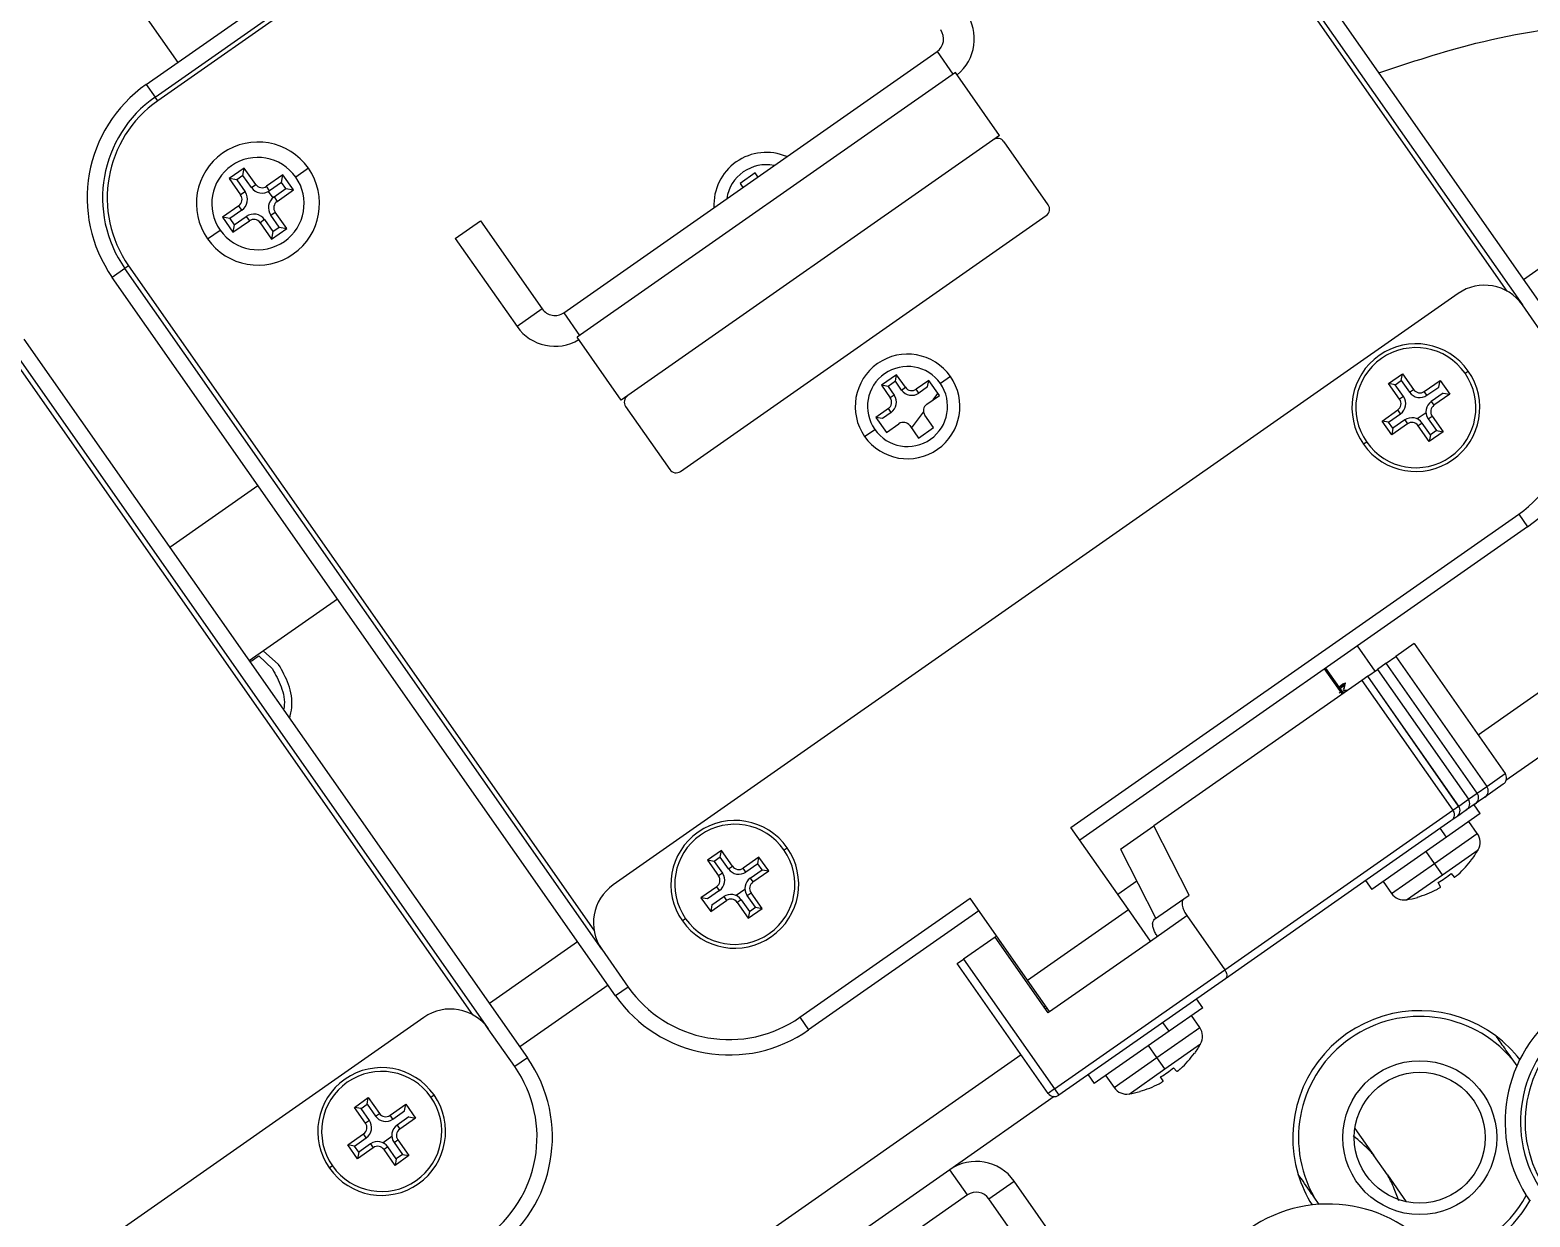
# Model space of a CAD drawing. Header units: millimetres. Extents: x 152904052 to 153933663, y 538271515 to 539240469.
# Drawn here: x 153459850.5 to 153459947.9, y 538574768.6 to 538574845.7 of the extents above; entities that cross this region are included whole.
import ezdxf

# ---------------------------------------------------------------- set-up
doc = ezdxf.new("R2010")
doc.units = ezdxf.units.MM
doc.layers.add('POWR', color=5, linetype='Continuous')

msp = doc.modelspace()

# ---------------------------------------------------------------- linework, layer by layer
at = {"layer": 'POWR', "color": 7}
for p, q in [((153459858.056, 538574842.165), (153459904.747, 538574874.859)), ((153459858.629, 538574841.346), (153459905.321, 538574874.04)), ((153459905.493, 538574873.794), (153459858.801, 538574841.1)), ((153459917.282, 538574872.649), (153459949.976, 538574825.957)), ((153459946.44, 538574828.74), (153459916.217, 538574871.903)), ((153459916.463, 538574872.075), (153459947.436, 538574827.841)), ((153459984.003, 538574855.032), (153459947.509, 538574829.479)), ((153459853.507, 538574853.019), (153459860.104, 538574843.599)), ((153459885.166, 538574827.332), (153459909.413, 538574844.31)), ((153459909.413, 538574844.31), (153459910.446, 538574842.836)), ((153459910.609, 538574842.95), (153459886.035, 538574825.743)), ((153459913.477, 538574838.855), (153459910.609, 538574842.95)), ((153459858.056, 538574842.165), (153459858.629, 538574841.346)), ((153459858.801, 538574841.1), (153459858.629, 538574841.346)), ((153459913.477, 538574838.855), (153459888.903, 538574821.647)), ((153459916.632, 538574834.349), (153459913.764, 538574838.445)), ((153459864.422, 538574836.734), (153459863.439, 538574836.046)), ((153459864.336, 538574836.245), (153459864.422, 538574836.734)), ((153459865.168, 538574835.669), (153459864.422, 538574836.734)), ((153459868.584, 538574836.718), (153459867.764, 538574836.145)), ((153459996.937, 538574836.56), (153459944.568, 538574799.891)), ((153459863.439, 538574836.046), (153459864.185, 538574834.981)), ((153459863.928, 538574835.96), (153459863.439, 538574836.046)), ((153459864.336, 538574836.245), (153459863.928, 538574835.96)), ((153459863.928, 538574835.96), (153459864.472, 538574835.183)), ((153459864.88, 538574835.468), (153459864.336, 538574836.245)), ((153459864.88, 538574835.468), (153459865.168, 538574835.669)), ((153459866.929, 538574836.292), (153459865.864, 538574835.547)), ((153459866.065, 538574835.259), (153459865.864, 538574835.547)), ((153459866.843, 538574835.803), (153459866.065, 538574835.259)), ((153459866.843, 538574835.803), (153459866.929, 538574836.292)), ((153459867.128, 538574835.396), (153459866.843, 538574835.803)), ((153459867.617, 538574835.309), (153459866.929, 538574836.292)), ((153459897.609, 538574836.411), (153459896.626, 538574835.723)), ((153459896.626, 538574835.723), (153459896.798, 538574835.477)), ((153459897.781, 538574836.165), (153459897.609, 538574836.411)), ((153459864.472, 538574835.183), (153459864.185, 538574834.981)), ((153459865.98, 538574835.206), (153459866.272, 538574834.789)), ((153459866.351, 538574834.851), (153459867.128, 538574835.396)), ((153459866.351, 538574834.851), (153459866.552, 538574834.564)), ((153459866.552, 538574834.564), (153459867.617, 538574835.309)), ((153459867.128, 538574835.396), (153459867.617, 538574835.309)), ((153459864.062, 538574834.285), (153459862.997, 538574833.539)), ((153459862.997, 538574833.539), (153459863.685, 538574832.556)), ((153459863.486, 538574833.453), (153459862.997, 538574833.539)), ((153459864.263, 538574833.997), (153459863.486, 538574833.453)), ((153459863.771, 538574833.045), (153459864.549, 538574833.59)), ((153459864.263, 538574833.997), (153459864.062, 538574834.285)), ((153459864.549, 538574833.59), (153459864.75, 538574833.302)), ((153459866.142, 538574833.666), (153459866.429, 538574833.867)), ((153459866.686, 538574832.889), (153459866.142, 538574833.666)), ((153459867.175, 538574832.802), (153459866.429, 538574833.867)), ((153459892.754, 538574817.019), (153459916.509, 538574833.653)), ((153459862.03, 538574832.13), (153459862.85, 538574832.703)), ((153459863.486, 538574833.453), (153459863.771, 538574833.045)), ((153459863.685, 538574832.556), (153459864.75, 538574833.302)), ((153459863.771, 538574833.045), (153459863.685, 538574832.556)), ((153459865.734, 538574833.38), (153459865.446, 538574833.179)), ((153459865.446, 538574833.179), (153459866.192, 538574832.114)), ((153459865.734, 538574833.38), (153459866.278, 538574832.603)), ((153459866.192, 538574832.114), (153459867.175, 538574832.802)), ((153459866.278, 538574832.603), (153459866.192, 538574832.114)), ((153459866.278, 538574832.603), (153459866.686, 538574832.889)), ((153459866.686, 538574832.889), (153459867.175, 538574832.802)), ((153459878.12, 538574832.165), (153459879.758, 538574833.312)), ((153459879.758, 538574833.312), (153459883.773, 538574827.578)), ((153459878.12, 538574832.165), (153459882.135, 538574826.431)), ((153459856.665, 538574830.204), (153459855.846, 538574829.63)), ((153459888.539, 538574782.939), (153459855.846, 538574829.63)), ((153459856.91, 538574830.376), (153459856.665, 538574830.204)), ((153459887.638, 538574785.97), (153459856.665, 538574830.204)), ((153459856.91, 538574830.376), (153459887.134, 538574787.213)), ((153459943.258, 538574828.578), (153459888.375, 538574790.148)), ((153459949.157, 538574825.383), (153459947.436, 538574827.841)), ((153459883.773, 538574827.578), (153459882.135, 538574826.431)), ((153459885.166, 538574827.332), (153459886.199, 538574825.858)), ((153459888.903, 538574821.647), (153459886.035, 538574825.743)), ((153459879.27, 538574781.707), (153459849.047, 538574824.87)), ((153459849.292, 538574825.042), (153459880.265, 538574780.808)), ((153459850.111, 538574825.615), (153459882.805, 538574778.924)), ((153459906.786, 538574823.305), (153459905.803, 538574822.616)), ((153459906.711, 538574822.877), (153459906.231, 538574822.541)), ((153459906.711, 538574822.877), (153459906.786, 538574823.305)), ((153459907.108, 538574822.31), (153459906.711, 538574822.877)), ((153459907.36, 538574822.486), (153459906.786, 538574823.305)), ((153459908.875, 538574822.936), (153459908.056, 538574822.363)), ((153459908.8, 538574822.509), (153459908.875, 538574822.936)), ((153459909.564, 538574821.953), (153459908.875, 538574822.936)), ((153459910.284, 538574823.191), (153459909.629, 538574822.732)), ((153459938.745, 538574822.732), (153459939.646, 538574823.363)), ((153459939.172, 538574822.656), (153459939.57, 538574822.935)), ((153459939.57, 538574822.935), (153459939.646, 538574823.363)), ((153459939.57, 538574822.935), (153459940.111, 538574822.163)), ((153459939.646, 538574823.363), (153459940.363, 538574822.339)), ((153459941.059, 538574822.216), (153459942.083, 538574822.933)), ((153459942.008, 538574822.505), (153459942.083, 538574822.933)), ((153459942.083, 538574822.933), (153459942.714, 538574822.032)), ((153459943.709, 538574823.4), (153459943.914, 538574823.543)), ((153459905.803, 538574822.616), (153459906.377, 538574821.797)), ((153459906.231, 538574822.541), (153459905.803, 538574822.616)), ((153459906.231, 538574822.541), (153459906.628, 538574821.973)), ((153459906.628, 538574821.973), (153459906.377, 538574821.797)), ((153459907.108, 538574822.31), (153459907.36, 538574822.486)), ((153459908.232, 538574822.111), (153459908.056, 538574822.363)), ((153459908.8, 538574822.509), (153459908.232, 538574822.111)), ((153459908.744, 538574821.38), (153459909.564, 538574821.953)), ((153459909.156, 538574821.668), (153459909.472, 538574822.085)), ((153459939.462, 538574821.708), (153459938.745, 538574822.732)), ((153459939.172, 538574822.656), (153459938.745, 538574822.732)), ((153459939.713, 538574821.884), (153459939.172, 538574822.656)), ((153459939.713, 538574821.884), (153459939.462, 538574821.708)), ((153459940.111, 538574822.163), (153459940.363, 538574822.339)), ((153459941.235, 538574821.964), (153459941.059, 538574822.216)), ((153459941.235, 538574821.964), (153459942.008, 538574822.505)), ((153459942.286, 538574822.107), (153459941.514, 538574821.566)), ((153459942.714, 538574822.032), (153459941.69, 538574821.315)), ((153459942.286, 538574822.107), (153459942.714, 538574822.032)), ((153459889.189, 538574821.238), (153459892.057, 538574817.142)), ((153459906.254, 538574821.101), (153459905.435, 538574820.527)), ((153459906.43, 538574820.85), (153459905.862, 538574820.452)), ((153459906.43, 538574820.85), (153459906.254, 538574821.101)), ((153459907.759, 538574819.823), (153459908.545, 538574820.86)), ((153459938.315, 538574820.294), (153459939.339, 538574821.011)), ((153459939.515, 538574820.76), (153459939.339, 538574821.011)), ((153459941.173, 538574820.831), (153459940.601, 538574820.43)), ((153459941.514, 538574821.566), (153459941.69, 538574821.315)), ((153459905.435, 538574820.527), (153459906.123, 538574819.544)), ((153459905.862, 538574820.452), (153459905.435, 538574820.527)), ((153459906.123, 538574819.544), (153459906.942, 538574820.118)), ((153459907.639, 538574819.995), (153459908.212, 538574819.176)), ((153459908.212, 538574819.176), (153459909.195, 538574819.864)), ((153459909.195, 538574819.864), (153459908.622, 538574820.683)), ((153459938.946, 538574819.393), (153459938.315, 538574820.294)), ((153459938.742, 538574820.219), (153459938.315, 538574820.294)), ((153459938.742, 538574820.219), (153459939.515, 538574820.76)), ((153459939.021, 538574819.821), (153459938.742, 538574820.219)), ((153459939.97, 538574820.11), (153459938.946, 538574819.393)), ((153459939.794, 538574820.362), (153459939.021, 538574819.821)), ((153459939.794, 538574820.362), (153459939.97, 538574820.11)), ((153459940.918, 538574820.164), (153459940.666, 538574819.988)), ((153459941.383, 538574818.964), (153459940.666, 538574819.988)), ((153459941.458, 538574819.391), (153459940.918, 538574820.164)), ((153459941.316, 538574820.442), (153459941.567, 538574820.618)), ((153459941.316, 538574820.442), (153459941.857, 538574819.67)), ((153459941.567, 538574820.618), (153459942.284, 538574819.595)), ((153459904.714, 538574819.29), (153459905.369, 538574819.749)), ((153459937.32, 538574818.926), (153459937.115, 538574818.783)), ((153459939.021, 538574819.821), (153459938.946, 538574819.393)), ((153459942.284, 538574819.595), (153459941.383, 538574818.964)), ((153459941.458, 538574819.391), (153459941.383, 538574818.964)), ((153459941.857, 538574819.67), (153459941.458, 538574819.391)), ((153459941.857, 538574819.67), (153459942.284, 538574819.595)), ((153459859.575, 538574812.099), (153459865.31, 538574816.114)), ((153459918.112, 538574793.88), (153459947.192, 538574814.242)), ((153459947.192, 538574814.242), (153459947.766, 538574813.422)), ((153459947.766, 538574813.422), (153459918.686, 538574793.06)), ((153459864.738, 538574804.727), (153459870.472, 538574808.742)), ((153459866.653, 538574804.473), (153459865.65, 538574805.366)), ((153459936.707, 538574805.679), (153459937.854, 538574804.041)), ((153459940.409, 538574805.83), (153459939.214, 538574804.993)), ((153459940.409, 538574805.83), (153459946.317, 538574797.393)), ((153459865.363, 538574805.043), (153459866.243, 538574804.186)), ((153459938.585, 538574804.553), (153459938.014, 538574804.152)), ((153459938.585, 538574804.553), (153459938.587, 538574804.554)), ((153459944.493, 538574796.115), (153459938.585, 538574804.553)), ((153459938.587, 538574804.554), (153459939.214, 538574804.993)), ((153459944.495, 538574796.117), (153459938.587, 538574804.554)), ((153459939.214, 538574804.993), (153459945.122, 538574796.555)), ((153459937.001, 538574803.444), (153459923.502, 538574793.991)), ((153459935.737, 538574802.558), (153459934.59, 538574804.197)), ((153459935.806, 538574802.607), (153459934.659, 538574804.245)), ((153459937.385, 538574803.712), (153459937.001, 538574803.444)), ((153459937.001, 538574803.444), (153459942.909, 538574795.006)), ((153459937.385, 538574803.712), (153459937.387, 538574803.714)), ((153459943.293, 538574795.275), (153459937.385, 538574803.712)), ((153459937.387, 538574803.714), (153459938.014, 538574804.152)), ((153459943.295, 538574795.276), (153459937.387, 538574803.714)), ((153459938.014, 538574804.152), (153459943.922, 538574795.715)), ((153459935.765, 538574803.188), (153459935.537, 538574802.992)), ((153459935.596, 538574803.07), (153459935.765, 538574803.188)), ((153459936.049, 538574802.777), (153459935.861, 538574802.779)), ((153459953.166, 538574801.7), (153459946.365, 538574796.938)), ((153459944.495, 538574796.117), (153459945.122, 538574796.555)), ((153459946.195, 538574796.696), (153459945, 538574795.86)), ((153459945.122, 538574796.555), (153459946.317, 538574797.393)), ((153459943.295, 538574795.276), (153459943.922, 538574795.715)), ((153459943.922, 538574795.715), (153459944.493, 538574796.115)), ((153459944.563, 538574795.554), (153459944.372, 538574795.42)), ((153459944.493, 538574796.115), (153459944.495, 538574796.117)), ((153459944.591, 538574795.574), (153459944.547, 538574795.637)), ((153459944.591, 538574795.574), (153459944.563, 538574795.554)), ((153459945, 538574795.86), (153459944.591, 538574795.574)), ((153459928.1, 538574784.637), (153459942.909, 538574795.006)), ((153459944.696, 538574794.793), (153459942.503, 538574793.257)), ((153459943.171, 538574794.579), (153459942.793, 538574794.315)), ((153459942.909, 538574795.006), (153459943.293, 538574795.275)), ((153459943.363, 538574794.713), (153459943.172, 538574794.58)), ((153459943.293, 538574795.275), (153459943.295, 538574795.276)), ((153459943.391, 538574794.733), (153459943.347, 538574794.797)), ((153459943.391, 538574794.733), (153459943.363, 538574794.713)), ((153459943.8, 538574795.02), (153459943.391, 538574794.733)), ((153459944.371, 538574795.42), (153459943.8, 538574795.02)), ((153459944.696, 538574794.793), (153459944.295, 538574795.366)), ((153459921.84, 538574788.555), (153459918.112, 538574793.88)), ((153459921.332, 538574792.472), (153459923.502, 538574793.991)), ((153459925.793, 538574789.492), (153459923.502, 538574793.991)), ((153459942.793, 538574794.315), (153459928.141, 538574784.055)), ((153459942.503, 538574793.257), (153459942.101, 538574793.83)), ((153459944.503, 538574793.499), (153459943.959, 538574794.276)), ((153459942.503, 538574793.257), (153459937.651, 538574789.86)), ((153459941.718, 538574791.549), (153459944.503, 538574793.499)), ((153459895.411, 538574792.389), (153459894.51, 538574791.759)), ((153459894.51, 538574791.759), (153459895.227, 538574790.735)), ((153459894.938, 538574791.683), (153459894.51, 538574791.759)), ((153459895.336, 538574791.962), (153459894.938, 538574791.683)), ((153459894.938, 538574791.683), (153459895.479, 538574790.911)), ((153459895.336, 538574791.962), (153459895.411, 538574792.389)), ((153459895.877, 538574791.189), (153459895.336, 538574791.962)), ((153459896.128, 538574791.366), (153459895.411, 538574792.389)), ((153459897.849, 538574791.96), (153459896.825, 538574791.243)), ((153459897.773, 538574791.532), (153459897.849, 538574791.96)), ((153459898.48, 538574791.059), (153459897.849, 538574791.96)), ((153459899.475, 538574792.427), (153459899.68, 538574792.57)), ((153459921.332, 538574792.472), (153459923.623, 538574787.972)), ((153459941.718, 538574791.549), (153459941.174, 538574792.326)), ((153459942.234, 538574790.812), (153459944.557, 538574792.439)), ((153459944.156, 538574791.842), (153459944.17, 538574791.826)), ((153459895.479, 538574790.911), (153459895.227, 538574790.735)), ((153459895.877, 538574791.189), (153459896.128, 538574791.366)), ((153459897.001, 538574790.991), (153459896.825, 538574791.243)), ((153459897.773, 538574791.532), (153459897.001, 538574790.991)), ((153459897.28, 538574790.593), (153459898.052, 538574791.134)), ((153459897.456, 538574790.342), (153459898.48, 538574791.059)), ((153459898.052, 538574791.134), (153459897.773, 538574791.532)), ((153459898.052, 538574791.134), (153459898.48, 538574791.059)), ((153459938.933, 538574789.599), (153459941.718, 538574791.549)), ((153459939.911, 538574789.185), (153459942.234, 538574790.812)), ((153459942.234, 538574790.812), (153459941.718, 538574791.549)), ((153459942.805, 538574790.896), (153459943.007, 538574790.654)), ((153459895.105, 538574790.038), (153459894.081, 538574789.321)), ((153459895.281, 538574789.787), (153459894.508, 538574789.246)), ((153459895.281, 538574789.787), (153459895.105, 538574790.038)), ((153459896.939, 538574789.858), (153459896.367, 538574789.457)), ((153459897.28, 538574790.593), (153459897.456, 538574790.342)), ((153459922.386, 538574790.402), (153459921.152, 538574789.538)), ((153459937.25, 538574790.433), (153459937.651, 538574789.86)), ((153459938.389, 538574790.376), (153459938.933, 538574789.599)), ((153459942.118, 538574790.031), (153459941.96, 538574790.305)), ((153459894.081, 538574789.321), (153459894.712, 538574788.42)), ((153459894.508, 538574789.246), (153459894.081, 538574789.321)), ((153459894.712, 538574788.42), (153459895.735, 538574789.137)), ((153459894.787, 538574788.848), (153459894.712, 538574788.42)), ((153459894.787, 538574788.848), (153459895.559, 538574789.389)), ((153459895.559, 538574789.389), (153459895.735, 538574789.137)), ((153459896.683, 538574789.19), (153459896.432, 538574789.014)), ((153459896.432, 538574789.014), (153459897.149, 538574787.99)), ((153459896.683, 538574789.19), (153459897.224, 538574788.418)), ((153459897.081, 538574789.469), (153459897.333, 538574789.645)), ((153459897.622, 538574788.697), (153459897.081, 538574789.469)), ((153459897.224, 538574788.418), (153459897.622, 538574788.697)), ((153459898.05, 538574788.621), (153459897.333, 538574789.645)), ((153459897.622, 538574788.697), (153459898.05, 538574788.621)), ((153459900.5, 538574781.548), (153459911.559, 538574789.291)), ((153459915.287, 538574783.966), (153459911.559, 538574789.291)), ((153459923.542, 538574787.916), (153459925.454, 538574789.254)), ((153459925.454, 538574789.254), (153459925.793, 538574789.492)), ((153459940.619, 538574789.34), (153459940.608, 538574789.358)), ((153459893.085, 538574787.953), (153459892.881, 538574787.81)), ((153459897.149, 538574787.99), (153459898.05, 538574788.621)), ((153459897.224, 538574788.418), (153459897.149, 538574787.99)), ((153459912.133, 538574788.472), (153459901.074, 538574780.729)), ((153459915.287, 538574783.966), (153459921.84, 538574788.555)), ((153459923.274, 538574786.507), (153459921.84, 538574788.555)), ((153459923.274, 538574786.507), (153459925.634, 538574788.159)), ((153459925.634, 538574788.159), (153459928.1, 538574784.637)), ((153459913.182, 538574786.765), (153459911.134, 538574785.331)), ((153459913.182, 538574786.765), (153459913.28, 538574786.833)), ((153459916.623, 538574781.85), (153459913.182, 538574786.765)), ((153459886.073, 538574786.461), (153459880.339, 538574782.446)), ((153459887.638, 538574785.97), (153459889.359, 538574783.512)), ((153459916.721, 538574781.919), (153459923.274, 538574786.507)), ((153459910.724, 538574785.044), (153459911.134, 538574785.331)), ((153459916.632, 538574776.607), (153459910.724, 538574785.044)), ((153459911.134, 538574785.331), (153459917.042, 538574776.894)), ((153459916.721, 538574781.919), (153459915.287, 538574783.966)), ((153459917.042, 538574776.894), (153459928.1, 538574784.637)), ((153459928.141, 538574784.055), (153459917.329, 538574776.484)), ((153459888.052, 538574783.635), (153459882.318, 538574779.62)), ((153459889.359, 538574783.512), (153459888.539, 538574782.939)), ((153459916.393, 538574782.18), (153459916.45, 538574782.306)), ((153459916.451, 538574782.096), (153459916.549, 538574782.164)), ((153459916.623, 538574781.85), (153459916.721, 538574781.919)), ((153459926.675, 538574782.174), (153459924.481, 538574780.638)), ((153459926.675, 538574782.174), (153459926.273, 538574782.747)), ((153459876.087, 538574781.544), (153459821.204, 538574743.115)), ((153459900.5, 538574781.548), (153459901.074, 538574780.729)), ((153459924.481, 538574780.638), (153459924.08, 538574781.212)), ((153459926.482, 538574780.881), (153459925.938, 538574781.658)), ((153459881.986, 538574778.35), (153459880.265, 538574780.808)), ((153459924.481, 538574780.638), (153459919.63, 538574777.241)), ((153459923.697, 538574778.93), (153459926.482, 538574780.881)), ((153459914.883, 538574779.105), (153459877.397, 538574752.858)), ((153459923.697, 538574778.93), (153459923.152, 538574779.708)), ((153459924.213, 538574778.193), (153459926.536, 538574779.82)), ((153459926.135, 538574779.224), (153459926.148, 538574779.208)), ((153459882.805, 538574778.924), (153459881.986, 538574778.35)), ((153459920.911, 538574776.98), (153459923.697, 538574778.93)), ((153459921.889, 538574776.566), (153459924.213, 538574778.193)), ((153459924.213, 538574778.193), (153459923.697, 538574778.93)), ((153459924.783, 538574778.277), (153459924.986, 538574778.036)), ((153459946.747, 538574778.854), (153459947.073, 538574778.387)), ((153459919.229, 538574777.815), (153459919.63, 538574777.241)), ((153459920.367, 538574777.757), (153459920.911, 538574776.98)), ((153459924.096, 538574777.413), (153459923.939, 538574777.686)), ((153459871.574, 538574775.698), (153459872.475, 538574776.329)), ((153459872.4, 538574775.902), (153459872.475, 538574776.329)), ((153459872.475, 538574776.329), (153459873.192, 538574775.305)), ((153459876.539, 538574776.367), (153459876.743, 538574776.51)), ((153459917.026, 538574776.394), (153459910.242, 538574771.644)), ((153459917.042, 538574776.894), (153459916.632, 538574776.607)), ((153459917.042, 538574776.894), (153459917.329, 538574776.484)), ((153459922.597, 538574776.721), (153459922.587, 538574776.74)), ((153459872.291, 538574774.674), (153459871.574, 538574775.698)), ((153459872.002, 538574775.623), (153459871.574, 538574775.698)), ((153459872.002, 538574775.623), (153459872.4, 538574775.902)), ((153459872.543, 538574774.851), (153459872.002, 538574775.623)), ((153459872.4, 538574775.902), (153459872.941, 538574775.129)), ((153459872.941, 538574775.129), (153459873.192, 538574775.305)), ((153459873.889, 538574775.183), (153459874.912, 538574775.9)), ((153459874.065, 538574774.931), (153459873.889, 538574775.183)), ((153459874.065, 538574774.931), (153459874.837, 538574775.472)), ((153459875.116, 538574775.074), (153459874.343, 538574774.533)), ((153459874.837, 538574775.472), (153459874.912, 538574775.9)), ((153459874.912, 538574775.9), (153459875.543, 538574774.999)), ((153459875.116, 538574775.074), (153459875.543, 538574774.999)), ((153459872.543, 538574774.851), (153459872.291, 538574774.674)), ((153459874.343, 538574774.533), (153459874.519, 538574774.282)), ((153459875.543, 538574774.999), (153459874.519, 538574774.282)), ((153459936.56, 538574774.333), (153459937.787, 538574772.58)), ((153459871.144, 538574773.261), (153459872.168, 538574773.978)), ((153459871.775, 538574772.36), (153459871.144, 538574773.261)), ((153459871.572, 538574773.186), (153459871.144, 538574773.261)), ((153459871.572, 538574773.186), (153459872.344, 538574773.727)), ((153459871.851, 538574772.788), (153459871.572, 538574773.186)), ((153459872.623, 538574773.328), (153459871.851, 538574772.788)), ((153459872.344, 538574773.727), (153459872.168, 538574773.978)), ((153459872.623, 538574773.328), (153459872.799, 538574773.077)), ((153459874.003, 538574773.798), (153459873.431, 538574773.397)), ((153459873.747, 538574773.13), (153459873.496, 538574772.954)), ((153459874.288, 538574772.358), (153459873.747, 538574773.13)), ((153459874.145, 538574773.409), (153459874.397, 538574773.585)), ((153459874.145, 538574773.409), (153459874.686, 538574772.637)), ((153459874.397, 538574773.585), (153459875.114, 538574772.561)), ((153459872.799, 538574773.077), (153459871.775, 538574772.36)), ((153459871.851, 538574772.788), (153459871.775, 538574772.36)), ((153459874.213, 538574771.93), (153459873.496, 538574772.954)), ((153459875.114, 538574772.561), (153459874.213, 538574771.93)), ((153459874.288, 538574772.358), (153459874.213, 538574771.93)), ((153459874.686, 538574772.637), (153459874.288, 538574772.358)), ((153459874.686, 538574772.637), (153459875.114, 538574772.561)), ((153459938.668, 538574771.323), (153459937.787, 538574772.58)), ((153459870.149, 538574771.893), (153459869.944, 538574771.749)), ((153459910.242, 538574771.644), (153459885.996, 538574754.667)), ((153459911.39, 538574770.006), (153459910.242, 538574771.644)), ((153459938.668, 538574771.323), (153459939.895, 538574769.57)), ((153459912.782, 538574769.761), (153459914.421, 538574770.908)), ((153459918.436, 538574765.174), (153459914.421, 538574770.908)), ((153459911.39, 538574770.006), (153459887.143, 538574753.028)), ((153459916.797, 538574764.027), (153459912.782, 538574769.761)), ((153459934.233, 538574769.396), (153459933.906, 538574769.863))]:
    msp.add_line(p, q, dxfattribs=at)
for radius in [5, 4.25]:
    msp.add_circle((153459940.767, 538574773.73), radius, dxfattribs=at)
for centre, radius, start, end in [((153459908.839, 538574845.129), 3, 308.82256, 34.99999), ((153459908.839, 538574845.129), 1, 304.99999, 34.99999), ((153459863.218, 538574834.793), 9, 124.99999, 214.99999), ((153459863.218, 538574834.793), 8, 124.99999, 214.99999), ((153459863.218, 538574834.793), 7.7, 124.99999, 214.99999), ((153459865.307, 538574834.424), 4, 34.99999, 214.99999), ((153459913.354, 538574838.158), 0.5, 34.99999, 124.99999), ((153459865.307, 538574834.424), 3, 34.99999, 214.99999), ((153459898.322, 538574834.347), 3.4, 66.96572, 183.03428), ((153459865.307, 538574834.424), 4, 214.99999, 34.99999), ((153459898.322, 538574834.347), 2.6, 78.81306, 171.18693), ((153459865.307, 538574834.424), 3, 214.99999, 34.99999), ((153459865.577, 538574835.956), 0.851, 214.99999, 304.99999), ((153459865.577, 538574835.956), 0.5, 214.99999, 304.99999), ((153459863.775, 538574834.694), 0.5, 304.99999, 34.99999), ((153459863.775, 538574834.694), 0.851, 304.99999, 34.99999), ((153459866.839, 538574834.154), 0.851, 124.99999, 214.99999), ((153459866.839, 538574834.154), 0.5, 124.99999, 214.99999), ((153459865.037, 538574832.892), 0.851, 34.99999, 124.99999), ((153459916.222, 538574834.063), 0.5, 304.99999, 34.99999), ((153459865.037, 538574832.892), 0.5, 34.99999, 124.99999), ((153459944.978, 538574826.12), 3, 34.99999, 124.99999), ((153459884.593, 538574828.152), 1, 214.99999, 304.99999), ((153459884.593, 538574828.152), 3, 214.99999, 301.17744), ((153459942.603, 538574820.795), 9, 304.99999, 34.99999), ((153459940.514, 538574821.163), 4.15, 34.99999, 214.99999), ((153459940.514, 538574821.163), 3.9, 34.99999, 214.99999), ((153459942.603, 538574820.795), 8, 304.99999, 34.99999), ((153459907.499, 538574821.24), 3.4, 34.99999, 214.99999), ((153459907.499, 538574821.24), 2.6, 34.99999, 214.99999), ((153459907.499, 538574821.24), 3.4, 214.99999, 34.99999), ((153459940.514, 538574821.163), 4.15, 214.99999, 34.99999), ((153459940.514, 538574821.163), 3.9, 214.99999, 34.99999), ((153459889.599, 538574821.525), 0.5, 124.99999, 214.99999), ((153459907.499, 538574821.24), 2.6, 214.99999, 34.99999), ((153459905.967, 538574821.511), 0.807, 304.99999, 34.99999), ((153459907.769, 538574822.772), 0.807, 214.99999, 304.99999), ((153459907.769, 538574822.772), 0.5, 214.99999, 304.99999), ((153459939.052, 538574821.421), 0.807, 304.99999, 34.99999), ((153459940.772, 538574822.625), 0.807, 214.99999, 304.99999), ((153459940.772, 538574822.625), 0.5, 214.99999, 304.99999), ((153459905.967, 538574821.511), 0.5, 304.99999, 34.99999), ((153459909.031, 538574820.97), 0.5, 124.99999, 214.99999), ((153459939.052, 538574821.421), 0.5, 304.99999, 34.99999), ((153459941.977, 538574820.905), 0.807, 124.99999, 214.99999), ((153459941.977, 538574820.905), 0.5, 124.99999, 214.99999), ((153459907.229, 538574819.708), 0.5, 34.99999, 124.99999), ((153459940.256, 538574819.701), 0.807, 34.99999, 124.99999), ((153459940.256, 538574819.701), 0.5, 34.99999, 124.99999), ((153459892.467, 538574817.429), 0.5, 214.99999, 304.99999), ((153459944.713, 538574796.268), 0.499, 305.06996, 35.06979), ((153459943.513, 538574795.428), 0.499, 305.06996, 35.06979), ((153459944.084, 538574795.828), 0.499, 305.06996, 35.06979), ((153459944.085, 538574795.83), 0.5, 304.99999, 34.99999), ((153459944.604, 538574795.648), 0.103, 217.41589, 246.51653), ((153459942.884, 538574794.988), 0.499, 305.06996, 35.06979), ((153459942.885, 538574794.99), 0.5, 304.99999, 34.99999), ((153459943.404, 538574794.808), 0.103, 217.41589, 246.51653), ((153459896.28, 538574790.19), 4.15, 34.99999, 214.99999), ((153459896.28, 538574790.19), 3.9, 34.99999, 214.99999), ((153459943.684, 538574792.926), 1, 330.8721, 34.99999), ((153459896.28, 538574790.19), 4.15, 214.99999, 34.99999), ((153459896.28, 538574790.19), 3.9, 214.99999, 34.99999), ((153459938.855, 538574795.639), 6.521, 312.48484, 324.39174), ((153459938.879, 538574795.603), 6.5, 324.47856, 330.8721), ((153459894.818, 538574790.448), 0.5, 304.99999, 34.99999), ((153459894.818, 538574790.448), 0.807, 304.99999, 34.99999), ((153459896.538, 538574791.652), 0.807, 214.99999, 304.99999), ((153459896.538, 538574791.652), 0.5, 214.99999, 304.99999), ((153459938.771, 538574795.758), 6.318, 300.31855, 309.68145), ((153459890.095, 538574787.69), 3, 124.99999, 214.99999), ((153459897.742, 538574789.932), 0.807, 124.99999, 214.99999), ((153459897.742, 538574789.932), 0.5, 124.99999, 214.99999), ((153459938.854, 538574795.638), 6.521, 285.60826, 297.51517), ((153459896.022, 538574788.728), 0.807, 34.99999, 124.99999), ((153459896.022, 538574788.728), 0.5, 34.99999, 124.99999), ((153459939.752, 538574790.172), 1, 214.99999, 279.1279), ((153459938.879, 538574795.603), 6.5, 279.1279, 285.52144), ((153459895.912, 538574788.101), 9, 214.99999, 304.99999), ((153459895.912, 538574788.101), 8, 214.99999, 304.99999), ((153459877.808, 538574779.087), 3, 34.99999, 124.99999), ((153459940.767, 538574773.73), 8.25, 53.19487, 196.80513), ((153459955.308, 538574774.756), 9, 124.99999, 214.99999), ((153459940.767, 538574773.73), 7.875, 40.59372, 209.40628), ((153459955.308, 538574774.756), 8, 124.99999, 214.99999), ((153459955.308, 538574774.756), 7.7, 124.99999, 214.99999), ((153459925.663, 538574780.307), 1, 330.8721, 34.99999), ((153459940.767, 538574773.73), 8.25, 37.96941, 53.19487), ((153459920.833, 538574783.02), 6.521, 312.48484, 324.39174), ((153459920.858, 538574782.984), 6.5, 324.47856, 330.8721), ((153459873.344, 538574774.13), 4.15, 34.99999, 214.99999), ((153459873.344, 538574774.13), 3.9, 34.99999, 214.99999), ((153459875.433, 538574773.761), 8, 304.99999, 34.99999), ((153459875.433, 538574773.761), 9, 304.99999, 34.99999), ((153459920.749, 538574783.139), 6.318, 300.31855, 309.68145), ((153459920.832, 538574783.02), 6.521, 285.60826, 297.51517), ((153459873.344, 538574774.13), 4.15, 214.99999, 34.99999), ((153459873.344, 538574774.13), 3.9, 214.99999, 34.99999), ((153459917.042, 538574776.894), 0.5, 214.99999, 304.99999), ((153459921.731, 538574777.554), 1, 214.99999, 279.1279), ((153459920.858, 538574782.984), 6.5, 279.1279, 285.52144), ((153459873.602, 538574775.592), 0.807, 214.99999, 304.99999), ((153459873.602, 538574775.592), 0.5, 214.99999, 304.99999), ((153459871.882, 538574774.388), 0.5, 304.99999, 34.99999), ((153459871.882, 538574774.388), 0.807, 304.99999, 34.99999), ((153459874.806, 538574773.872), 0.807, 124.99999, 214.99999), ((153459874.806, 538574773.872), 0.5, 124.99999, 214.99999), ((153459873.086, 538574772.667), 0.807, 34.99999, 124.99999), ((153459873.086, 538574772.667), 0.5, 34.99999, 124.99999), ((153459911.963, 538574769.187), 3, 34.99999, 124.99999), ((153459940.767, 538574773.73), 8.25, 196.80513, 212.03059), ((153459911.963, 538574769.187), 1, 34.99999, 124.99999), ((153459934.829, 538574760.416), 9, 34.99999, 124.99999), ((153459940.767, 538574773.73), 7.875, 278.52026, 331.47973), ((153459940.767, 538574773.73), 8.25, 279.89692, 330.10308)]:
    msp.add_arc(centre, radius, start, end, dxfattribs=at)
for points, knots in [([(153459938.1, 538574842.918), (153459940.192, 538574843.611), (153459944.942, 538574845.185), (153459952.724, 538574846.371), (153459961.161, 538574846.49), (153459967.014, 538574846.069), (153459969.905, 538574845.313), (153459970.063, 538574845.271)], [0, 0, 0, 0, 0.20368, 0.462441, 0.723657, 0.984873, 1, 1, 1, 1]), ([(153459864.795, 538574804.645), (153459864.827, 538574804.668), (153459864.951, 538574804.754), (153459865.188, 538574804.92), (153459865.363, 538574805.043)], [0, 0, 0, 0, 0.259781, 1, 1, 1, 1]), ([(153459867.37, 538574800.967), (153459867.425, 538574801.205), (153459867.592, 538574801.937), (153459867.373, 538574803.197), (153459866.889, 538574804.055), (153459866.653, 538574804.473)], [0, 0, 0, 0, 0.198437, 0.60934, 1, 1, 1, 1]), ([(153459866.243, 538574804.186), (153459866.451, 538574803.813), (153459866.877, 538574803.048), (153459867.082, 538574802.084), (153459866.983, 538574801.588), (153459866.973, 538574801.535)], [0, 0, 0, 0, 0.459005, 0.941794, 1, 1, 1, 1]), ([(153459935.542, 538574802.632), (153459935.628, 538574802.678), (153459935.8, 538574802.769), (153459935.884, 538574802.794), (153459935.862, 538574802.759), (153459935.855, 538574802.748)], [0, 0, 0, 0, 0.402272, 0.802406, 1, 1, 1, 1]), ([(153459935.765, 538574803.188), (153459935.844, 538574803.226), (153459936.001, 538574803.301), (153459935.923, 538574803.199), (153459935.789, 538574803.067), (153459935.631, 538574802.94), (153459935.63, 538574802.939)], [0, 0, 0, 0, 0.332892, 0.658701, 0.99722, 1, 1, 1, 1]), ([(153459935.814, 538574802.845), (153459935.838, 538574802.913), (153459935.886, 538574803.049), (153459935.934, 538574803.185), (153459935.958, 538574803.253)], [0, 0, 0, 0, 0.499894, 1, 1, 1, 1]), ([(153459946.195, 538574796.696), (153459946.248, 538574796.744), (153459946.358, 538574796.844), (153459946.418, 538574797.051), (153459946.401, 538574797.245), (153459946.344, 538574797.345), (153459946.317, 538574797.393)], [0, 0, 0, 0, 0.270336, 0.562527, 0.789797, 1, 1, 1, 1]), ([(153459942.909, 538574795.006), (153459942.933, 538574794.966), (153459942.982, 538574794.883), (153459943.008, 538574794.735), (153459942.99, 538574794.576), (153459942.92, 538574794.423), (153459942.835, 538574794.35), (153459942.793, 538574794.315)], [0, 0, 0, 0, 0.174928, 0.36388, 0.560047, 0.788091, 1, 1, 1, 1]), ([(153459943.007, 538574790.654), (153459943.014, 538574790.653), (153459943.028, 538574790.652), (153459943.088, 538574790.689), (153459943.169, 538574790.75), (153459943.229, 538574790.804), (153459943.259, 538574790.83)], [0, 0, 0, 0, 0.250648, 0.499754, 0.7491, 1, 1, 1, 1]), ([(153459943.259, 538574790.83), (153459943.229, 538574790.804), (153459943.169, 538574790.75), (153459943.088, 538574790.689), (153459943.028, 538574790.652), (153459943.014, 538574790.653), (153459943.007, 538574790.654)], [0, 0, 0, 0, 0.2506482, 0.4997541, 0.7490998, 1, 1, 1, 1]), ([(153459941.866, 538574789.855), (153459941.902, 538574789.874), (153459941.972, 538574789.913), (153459942.058, 538574789.967), (153459942.113, 538574790.011), (153459942.116, 538574790.025), (153459942.118, 538574790.031)], [0, 0, 0, 0, 0.250648, 0.499754, 0.7491, 1, 1, 1, 1]), ([(153459925.454, 538574789.254), (153459925.409, 538574789.201), (153459925.314, 538574789.09), (153459925.336, 538574788.777), (153459925.452, 538574788.447), (153459925.575, 538574788.253), (153459925.634, 538574788.159)], [0, 0, 0, 0, 0.273241, 0.566326, 0.792171, 1, 1, 1, 1]), ([(153459923.722, 538574786.821), (153459923.672, 538574786.898), (153459923.568, 538574787.06), (153459923.462, 538574787.319), (153459923.409, 538574787.575), (153459923.428, 538574787.796), (153459923.505, 538574787.877), (153459923.542, 538574787.916)], [0, 0, 0, 0, 0.174736, 0.363548, 0.559692, 0.78787, 1, 1, 1, 1]), ([(153459928.1, 538574784.637), (153459928.125, 538574784.598), (153459928.177, 538574784.515), (153459928.223, 538574784.38), (153459928.239, 538574784.244), (153459928.214, 538574784.126), (153459928.165, 538574784.078), (153459928.141, 538574784.055)], [0, 0, 0, 0, 0.163518, 0.344285, 0.539301, 0.775308, 1, 1, 1, 1]), ([(153459945.709, 538574780.335), (153459945.886, 538574780.083), (153459946.226, 538574779.597), (153459946.577, 538574779.096), (153459946.747, 538574778.854)], [0, 0, 0, 0, 0.517925, 1, 1, 1, 1]), ([(153459924.986, 538574778.036), (153459924.993, 538574778.035), (153459925.007, 538574778.033), (153459925.067, 538574778.07), (153459925.147, 538574778.132), (153459925.207, 538574778.185), (153459925.237, 538574778.212)], [0, 0, 0, 0, 0.250648, 0.499754, 0.7491, 1, 1, 1, 1]), ([(153459925.237, 538574778.212), (153459925.207, 538574778.185), (153459925.147, 538574778.132), (153459925.067, 538574778.07), (153459925.007, 538574778.033), (153459924.993, 538574778.035), (153459924.986, 538574778.036)], [0, 0, 0, 0, 0.250648, 0.499754, 0.7491, 1, 1, 1, 1]), ([(153459923.845, 538574777.237), (153459923.88, 538574777.256), (153459923.951, 538574777.294), (153459924.036, 538574777.349), (153459924.092, 538574777.392), (153459924.095, 538574777.406), (153459924.096, 538574777.413)], [0, 0, 0, 0, 0.250648, 0.499754, 0.7491, 1, 1, 1, 1]), ([(153459937.787, 538574772.58), (153459937.714, 538574772.663), (153459937.308, 538574773.127), (153459936.833, 538574773.522), (153459936.443, 538574773.847)], [0, 0, 0, 0, 0.179084, 1, 1, 1, 1]), ([(153459933.906, 538574769.863), (153459933.843, 538574769.953), (153459933.492, 538574770.455), (153459933.15, 538574770.943), (153459932.869, 538574771.344)], [0, 0, 0, 0, 0.179084, 1, 1, 1, 1]), ([(153459939.398, 538574769.626), (153459939.294, 538574769.929), (153459939.094, 538574770.513), (153459938.806, 538574771.059), (153459938.668, 538574771.323)], [0, 0, 0, 0, 0.517925, 1, 1, 1, 1])]:
    msp.add_open_spline(points, degree=3, knots=knots, dxfattribs=at)

doc.saveas('drawing.dxf')
